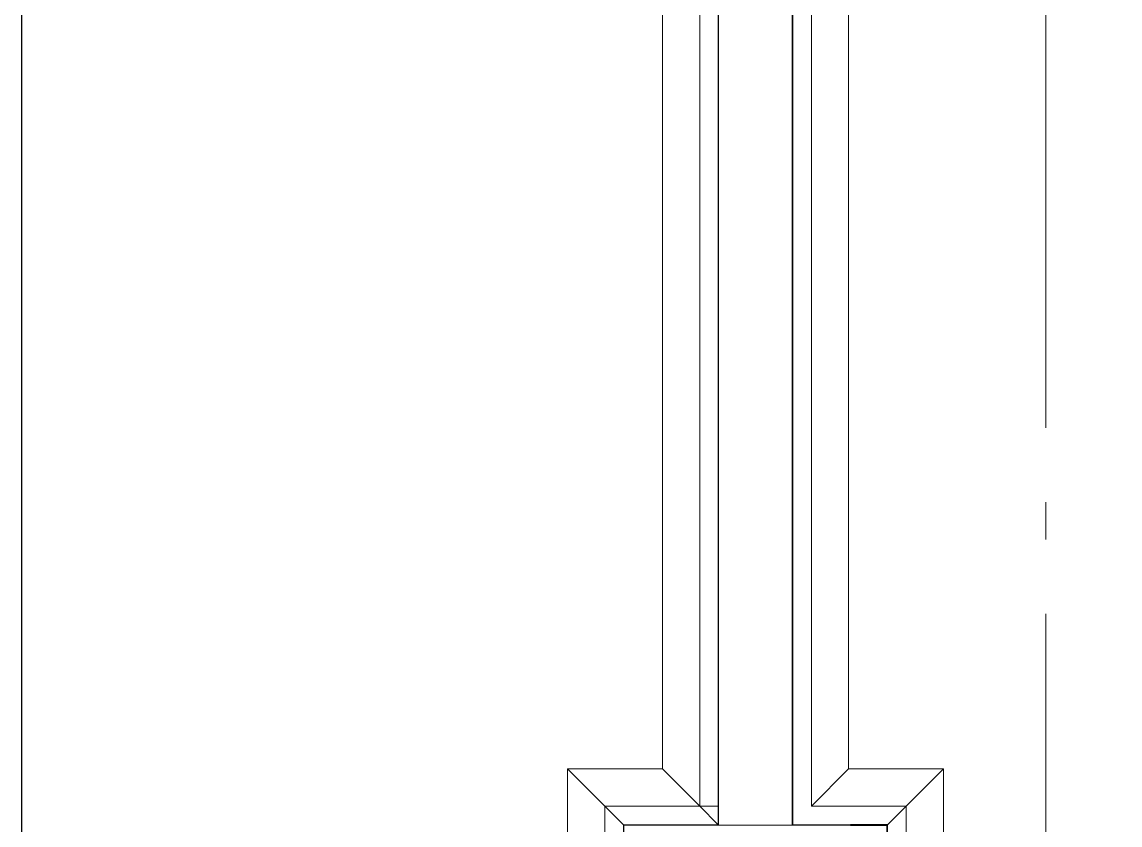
# Model space of a CAD drawing. Header units: millimetres. Extents: x -187347 to 135007, y -6415 to 292048.
# Drawn here: x -89691 to -86740, y 68341 to 70499 of the extents above; entities that cross this region are included whole.
import ezdxf

# ---------------------------------------------------------------- set-up
doc = ezdxf.new("R2010")
doc.units = ezdxf.units.MM
doc.header["$LTSCALE"] = 100
doc.linetypes.add('Z_LINE-CNTR', pattern=[17, 12, -2, 1, -2])
for name, color, linetype, lineweight in [('A-WALL', 7, 'Continuous', 5), ('A-WALL-FNSH', 7, 'Continuous', 5), ('A-WALL-PATT', 7, 'Continuous', 5), ('S-GRID', 7, 'Continuous', 5)]:
    doc.layers.add(name, color=color, linetype=linetype, lineweight=lineweight)
doc.layers.add('Tracklength', color=4, linetype='Continuous')

msp = doc.modelspace()

# ---------------------------------------------------------------- hatches: boundary and pattern name
at = {"layer": 'A-WALL-PATT', "true_color": 0x125900}
for points in [[(-87819.9, 68342), (-87819.1, 68342), (-87819.1, 79770), (-87819.9, 79770), (-87819.9, 68545.9)], [(-87620.7, 68342), (-87619.9, 68342), (-87619.9, 79770), (-87620.7, 79770), (-87620.7, 68545.9)], [(-87819.9, 68341.2), (-87819.9, 68342), (-88074.1, 68342), (-88074.1, 68341.2)]]:
    msp.add_hatch(color=88, dxfattribs=at).paths.add_polyline_path(points)
h = msp.add_hatch(color=88, dxfattribs=at)
h.paths.add_polyline_path([(-87464.1, 68341.2), (-87365.7, 68341.2), (-87365.7, 68342), (-87464.1, 68342)])
h.paths.add_polyline_path([(-87618.2, 68341.2), (-87464.9, 68341.2), (-87464.9, 68342), (-87619.9, 68342), (-87620.7, 68341.2)])

# ---------------------------------------------------------------- linework, layer by layer
at = {"layer": 'A-WALL', "lineweight": 25}
for p, q in [((-87819.1, 68342), (-87819.1, 79770)), ((-87620.7, 68342), (-87620.7, 79770)), ((-88074.9, 68341.2), (-88074.9, 68242.8)), ((-88074.1, 68341.2), (-88074.9, 68341.2)), ((-88074.1, 68341.2), (-88074.1, 68342)), ((-87819.9, 68341.2), (-88074.1, 68341.2)), ((-88074.1, 68242.8), (-88074.1, 68341.2)), ((-87819.9, 68342), (-87819.1, 68342)), ((-87819.1, 68341.2), (-87819.9, 68341.2)), ((-87819.1, 68342), (-87819.1, 68341.2)), ((-87620.7, 68342), (-87620.7, 68341.2)), ((-87618.2, 68341.2), (-87620.7, 68341.2)), ((-87464.9, 68341.2), (-87618.2, 68341.2)), ((-87464.1, 68342), (-87464.9, 68342)), ((-87464.9, 68341.2), (-87464.1, 68341.2)), ((-87365.7, 68342), (-87464.1, 68342)), ((-87464.1, 68342), (-87464.1, 68341.2)), ((-87464.1, 68341.2), (-87365.7, 68341.2)), ((-87365.7, 68341.2), (-87365.7, 68342)), ((-87365.7, 67768.8), (-87365.7, 68341.2)), ((-87365.7, 68341.2), (-87364.9, 68341.2))]:
    msp.add_line(p, q, dxfattribs=at)
at = {"layer": 'A-WALL'}
for p, q in [((-87569.9, 68392), (-87569.9, 79770)), ((-87869.9, 68392), (-87869.9, 79720)), ((-87969.9, 68492), (-87969.9, 79620)), ((-87469.9, 68492), (-87469.9, 79620)), ((-88224.9, 68492), (-88124.9, 68392)), ((-88224.9, 68492), (-88224.9, 67618)), ((-88124.9, 68392), (-88224.9, 68492)), ((-87969.9, 68492), (-88224.9, 68492)), ((-87869.9, 68392), (-87969.9, 68492)), ((-87569.9, 68392), (-87469.9, 68492)), ((-87214.9, 68492), (-87469.9, 68492)), ((-87214.9, 68492), (-87314.9, 68392)), ((-87314.9, 68392), (-87214.9, 68492)), ((-87214.9, 67618), (-87214.9, 68492)), ((-88124.9, 68392), (-88074.9, 68342)), ((-88124.9, 68392), (-88124.9, 67718)), ((-88074.9, 68342), (-88124.9, 68392)), ((-87819.9, 68392), (-88124.9, 68392)), ((-87819.9, 68342), (-87869.9, 68392)), ((-87314.9, 68392), (-87569.9, 68392)), ((-87314.9, 68392), (-87364.9, 68342)), ((-87364.9, 68342), (-87314.9, 68392)), ((-87314.9, 67718), (-87314.9, 68392)), ((-88074.1, 68342), (-88074.9, 68342)), ((-88074.9, 68342), (-88074.9, 68341.2)), ((-88074.9, 68341.2), (-88074.9, 68342)), ((-88074.9, 68342), (-88074.1, 68342)), ((-87817.8, 68341.2), (-87819.1, 68341.2)), ((-87817.8, 68341.2), (-87819.1, 68341.2)), ((-87620.7, 68341.2), (-87817.8, 68341.2)), ((-87620.7, 68341.2), (-87817.8, 68341.2)), ((-87464.9, 68342), (-87464.1, 68342)), ((-87364.9, 68342), (-87365.7, 68342)), ((-87365.7, 68342), (-87364.9, 68342)), ((-87364.9, 68341.2), (-87364.9, 68342)), ((-87364.9, 68342), (-87364.9, 68341.2))]:
    msp.add_line(p, q, dxfattribs=at)
at = {"layer": 'A-WALL-FNSH'}
for p, q in [((-87819.9, 79770), (-87819.9, 68342)), ((-87619.9, 68342), (-87619.9, 79770)), ((-87819.9, 68342), (-88074.9, 68342)), ((-88074.9, 68342), (-88074.9, 68341.2)), ((-87618.2, 68342), (-87619.9, 68342)), ((-87464.9, 68342), (-87618.2, 68342)), ((-87464.1, 68342), (-87464.9, 68342)), ((-87364.9, 68342), (-87365.7, 68342)), ((-87364.9, 67768), (-87364.9, 68342))]:
    msp.add_line(p, q, dxfattribs=at)
at = {"layer": 'S-GRID', "color": 152, "linetype": 'Z_LINE-CNTR'}
msp.add_line((-86939.9, 111408.8), (-86939.9, -6038.2), dxfattribs=at)
at = {"layer": 'Tracklength'}
msp.add_lwpolyline([(-89691.4, 120387.9), (-18064, 120387.9), (-18064, -6038.2), (-89691.4, -6038.2)], close=True, dxfattribs=at)

doc.saveas('drawing.dxf')
